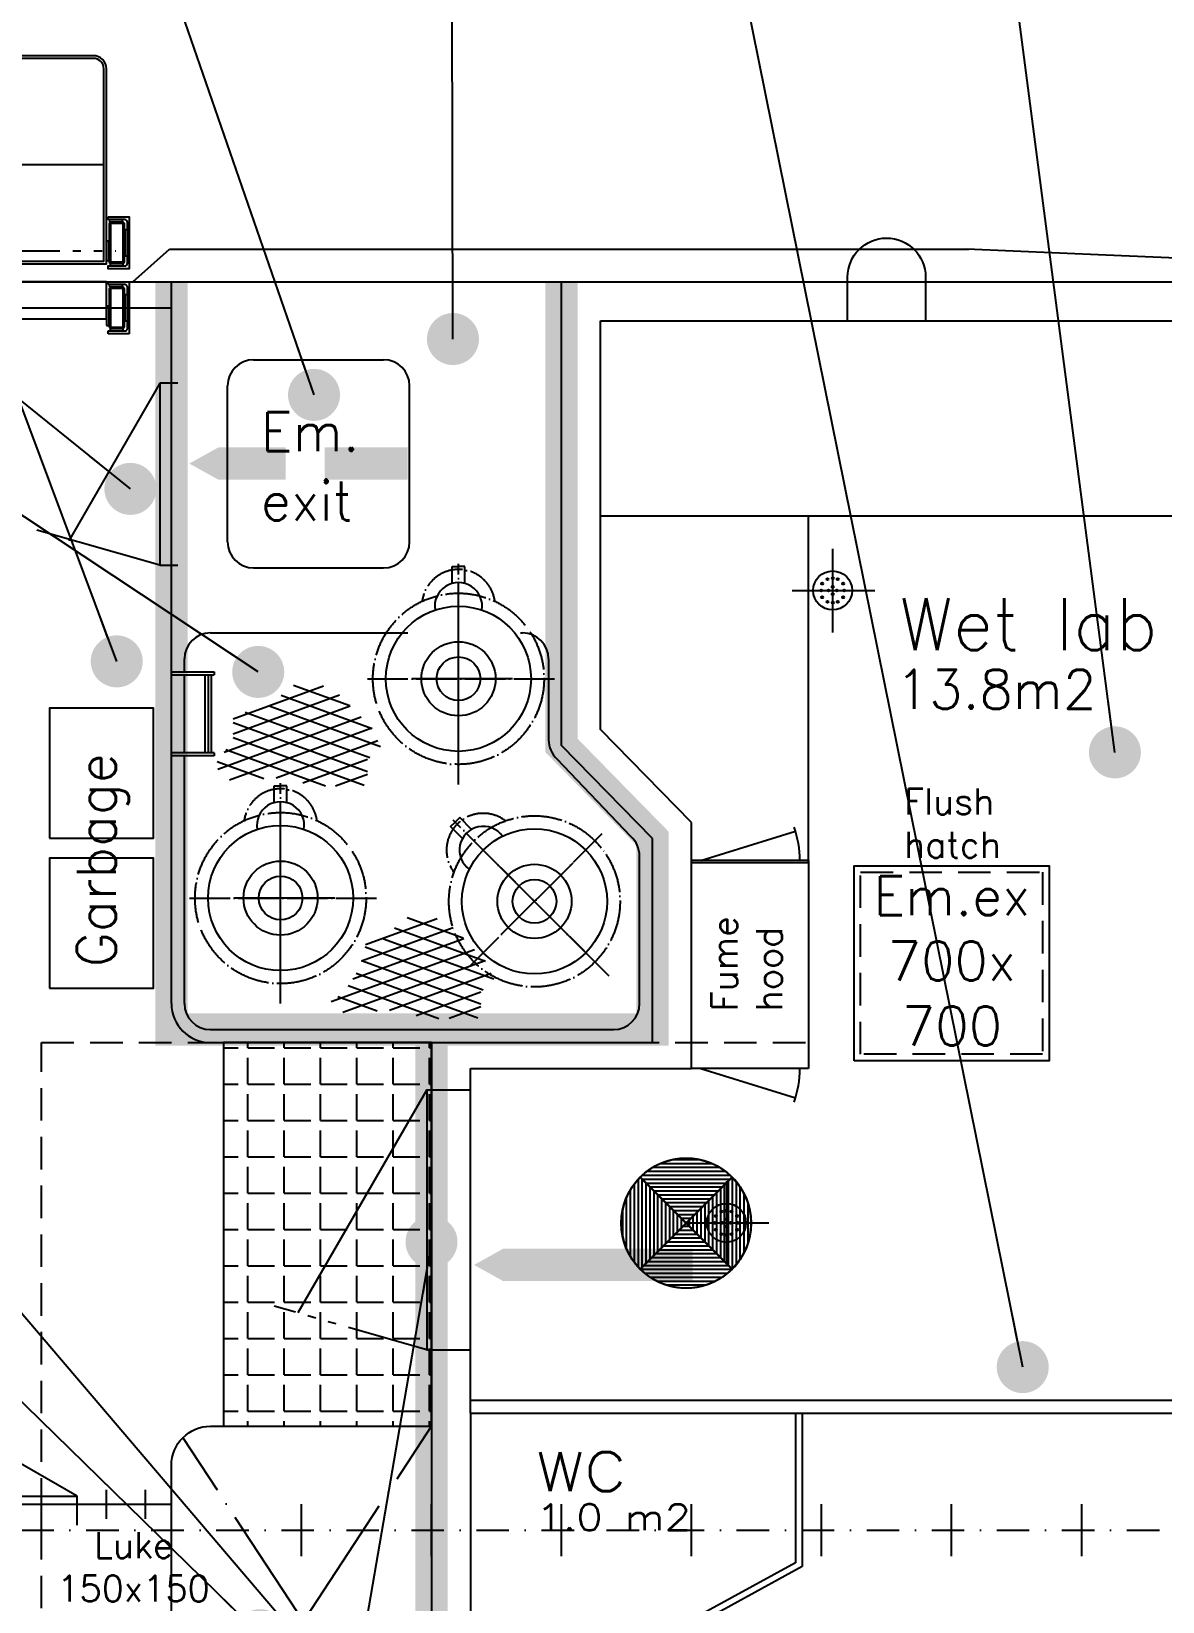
# Model space of a CAD drawing. Header units: millimetres. Extents: x 1084702 to 1166801, y 36632 to 124519.
# Drawn here: x 1106354 to 1110704, y 61854 to 67891 of the extents above; entities that cross this region are included whole.
import ezdxf

# ---------------------------------------------------------------- set-up
doc = ezdxf.new("R2010")
doc.units = ezdxf.units.MM
doc.header["$LTSCALE"] = 250
for name, pattern in [('CENTER', [3, 2.5, -0.25, 0, -0.25]), ('DASHDOT', [1, 0.5, -0.25, 0, -0.25]), ('DASHED', [0.75, 0.5, -0.25]), ('PHANTOM', [2.1, 1.25, -0.2, 0.125, -0.2, 0.125, -0.2])]:
    doc.linetypes.add(name, pattern=pattern)
doc.layers.get('0').update_dxf_attribs({"color": 255})
for name, color, linetype in [('%posline', 240, 'Continuous'), ('%symbol', 1, 'Continuous'), ('S0TX2', 2, 'Continuous'), ('SAFECO1', 10, 'Continuous'), ('SAFECO2', 50, 'Continuous'), ('SAFECO3', 80, 'Continuous'), ('SAFECO7', 255, 'Continuous')]:
    doc.layers.add(name, color=color, linetype=linetype)
doc.styles.add('18', font='romans', dxfattribs={"height": 180})
doc.styles.add('ROMANS', font='ROMANS.shx', dxfattribs={"height": 100})
doc.dimstyles.new('dott', dxfattribs={"dimscale": 100, "dimtxt": 150, "dimasz": 0.01, "dimexe": 0.5, "dimexo": 1, "dimgap": 1, "dimtad": 1, "dimdsep": 46, "dimtxsty": 'ROMANS', "dimcen": 1.5, "dimclrd": 1, "dimclre": 1, "dimclrt": 2, "dimazin": 2, "dimtfac": 1, "dimtmove": 2, "dimatfit": 3, "dimldrblk": 'DOT', "dimfxl": 1, "dimtvp": 100, "dimtolj": 1, "dimarcsym": 0})
pattern_1 = [(90, (-22923.392, -82019.804), (-18.095804, 1e-15), [])]

# ---------------------------------------------------------------- blocks, each defined once
blk = doc.blocks.new('A$C64097268')
at = {"color": 210}
for p, q in [((14000, -100), (14000, 100)), ((14500, -100), (14500, 100)), ((15000, -100), (15000, 100)), ((15500, -100), (15500, 100)), ((16000, -100), (16000, 100)), ((16500, -100), (16500, 100)), ((17000, -100), (17000, 100)), ((17500, -100), (17500, 100)), ((18000, -100), (18000, 100))]:
    blk.add_line(p, q, dxfattribs=at)
at = {"linetype": 'DASHDOT'}
blk.add_line((-2084.2, 0), (35128.7, 0), dxfattribs=at)
blk = doc.blocks.new('S.4.22B_SYMB')
at = {"layer": 'SAFECO2'}
h = blk.add_hatch(dxfattribs=at)
h.set_pattern_fill('_USER', color=256, scale=18.095804, style=0, pattern_type=0)
h.set_pattern_definition([(0, (-22923.392, -82019.804), (0, 18.095804), [])])
h.paths.add_polyline_path([(212, 212, 0.414214), (-212, 212), (0, 0)])
h.paths.add_polyline_path([(212, -212), (0, 0), (-212, -212, 0.414214)])
at = {"layer": 'SAFECO7'}
h = blk.add_hatch(dxfattribs=at)
h.set_pattern_fill('_USER', color=256, scale=18.095804, angle=90, style=0, pattern_type=0)
h.set_pattern_definition(pattern_1)
edge = h.paths.add_edge_path()
edge.add_line((0, 0), (-212, 212))
edge.add_arc((0, 0), 299.9, 135, 225)
edge.add_line((-212, -212), (0, 0))
h = blk.add_hatch(dxfattribs=at)
h.set_pattern_fill('_USER', color=256, scale=18.095804, angle=90, style=0, pattern_type=0)
h.set_pattern_definition(pattern_1)
edge = h.paths.add_edge_path()
edge.add_line((0, 0), (212, -212))
edge.add_arc((0, 0), 299.9, 315, 405)
edge.add_line((212, 212), (0, 0))
for p, q in [((0, 0), (-212, 212)), ((-299.9, 0), (-299.9, 0)), ((0, 0), (-212, -212))]:
    blk.add_line(p, q, dxfattribs=at)
at = {"layer": 'SAFECO7', "const_width": 9.05}
blk.add_lwpolyline([(-299.9, 0, 2.414243), (0, 299.9, 0.414213)], format="xyb", close=True, dxfattribs=at)
for points in [[(212, 212), (0, 0), (-212, -212)], [(212, -212), (0, 0), (-212, 212)]]:
    blk.add_lwpolyline(points, dxfattribs=at)
at = {"layer": 'SAFECO7'}
blk.add_circle((0, 0), 299.9, dxfattribs=at)
for start, end in [(135, 225), (315, 45)]:
    blk.add_arc((0, 0), 299.9, start, end, dxfattribs=at)
blk = doc.blocks.new('A.3.1_SYMB')
at = {"layer": 'SAFECO3'}
blk.add_lwpolyline([(0, 0, 0, 360, 0), (-324, 0, 150, 150, 0), (-1008, 0, 150, 150, 0)], format="xyseb", dxfattribs=at)
blk = doc.blocks.new('A.3.2_SYMB')
at = {"layer": 'SAFECO3'}
blk.add_lwpolyline([(0, 0, 0, 360, 0), (-324, 0, 150, 150, 0), (-444, 0, 150, 150, 0)], format="xyseb", dxfattribs=at)
at = {"layer": 'SAFECO3', "const_width": 150}
blk.add_lwpolyline([(-624, 0), (-1008, 0)], dxfattribs=at)
blk = doc.blocks.new('_Dot')
at = {"color": 0, "linetype": 'ByBlock', "lineweight": -2}
blk.add_line((-0.5, 0), (-1, 0), dxfattribs=at)
at = {"color": 0, "linetype": 'ByBlock', "const_width": 0.5}
blk.add_lwpolyline([(-0.25, 0, 1), (0.25, 0, 1)], format="xyb", close=True, dxfattribs=at)
blk = doc.blocks.new('sluk')
at = {"linetype": 'CENTER'}
for p, q in [((250499.1, 154160.2), (250499.1, 153837.9)), ((250343.3, 154000.1), (250661.8, 154000.1))]:
    blk.add_line(p, q, dxfattribs=at)
for centre, radius in [((250499.1, 154000.1), 75), ((250454.6, 153999.6), 3.83), ((250458.4, 154026.3), 3.83), ((250479.7, 154043.4), 3.83), ((250482.8, 154000), 3.83), ((250499.2, 154014.5), 3.83), ((250499.5, 154046.9), 3.83), ((250515.5, 154000), 3.83), ((250518.5, 154043.4), 3.83), ((250539.9, 154026.3), 3.83), ((250543.7, 153999.6), 3.83), ((250458.4, 153973.8), 3.83), ((250479.7, 153956.7), 3.83), ((250499.2, 153985.6), 3.83), ((250499.5, 153953.3), 3.83), ((250518.5, 153956.7), 3.83), ((250539.9, 153973.8), 3.83)]:
    blk.add_circle(centre, radius)
blk = doc.blocks.new('LYDDEMPER-ENDE')
for p, q in [((-24.7, 366.8), (-24.7, 431.2)), ((-24.7, 431.2), (0, 431.2)), ((24.7, 431.2), (0, 431.2)), ((24.7, 366.8), (24.7, 431.2))]:
    blk.add_line(p, q)
at = {"linetype": 'CENTER', "ltscale": 0.25}
for p, q in [((0, -349.7), (0, 441.9)), ((-350.4, 0), (370.7, 0))]:
    blk.add_line(p, q, dxfattribs=at)
at = {"linetype": 'CENTER'}
for p, q in [((0, -405.8), (0, 237.1)), ((208.2, 0), (-178.7, 0))]:
    blk.add_line(p, q, dxfattribs=at)
at = {"linetype": 'CENTER', "ltscale": 0.25}
blk.add_circle((0, 0), 329, dxfattribs=at)
for radius in [279, 142.5, 84.1]:
    blk.add_circle((0, 0), radius)
blk.add_arc((0, 279), 141.2, 7.63532, 172.36468, dxfattribs=at)
blk.add_arc((0, 279), 91.2, 350.59508, 189.40492)
blk = doc.blocks.new('cas1dk')
for p, q in [((150, -1350), (909.4, -1350)), ((1341.6, -1350), (1350, -1350)), ((0, -1499.2), (164.2, -1499.2)), ((50, -1499.2), (50, -1450)), ((164.2, -1499.2), (164.2, -1511.2)), ((1450, -1450), (1450, -1760.6)), ((0, -1511.2), (164.2, -1511.2)), ((50, -1811.2), (50, -1511.2)), ((128.1, -1511.2), (128.1, -1811.2)), ((140.8, -1511.2), (140.8, -1811.2)), ((153.1, -1511.2), (153.1, -1811.2)), ((237.4, -1680.7), (585.1, -1553.9)), ((469.6, -1550.3), (685.7, -1629.1)), ((237.4, -1737.9), (646.8, -1588.6)), ((421.6, -1590), (771.8, -1717.7)), ((178.4, -1873.9), (729.4, -1673)), ((202.2, -1808), (687.5, -1631)), ((283.8, -1654.2), (762.5, -1828.8)), ((379.6, -1632), (803.6, -1786.6)), ((223.3, -1914.8), (770.6, -1715.2)), ((237.4, -1694.6), (753.9, -1882.9)), ((209, -1798.7), (592.1, -1938.4)), ((237.4, -1751.8), (741.6, -1935.7)), ((402.3, -1906.7), (793.2, -1764.2)), ((164.2, -1811.2), (0, -1811.2)), ((164.2, -1823.2), (0, -1823.2)), ((50, -2775), (50, -1823.2)), ((175.9, -1843.9), (355, -1909.2)), ((504.8, -1926.6), (753.9, -1835.7)), ((1766.6, -2133), (1483.4, -1835.1)), ((631.4, -1937.7), (753.9, -1893)), ((1800, -2775), (1800, -2207.5)), ((745.6, -2548.2), (1021.4, -2447.6)), ((905.9, -2444.1), (1121.9, -2522.9)), ((697.4, -2680.2), (1123.8, -2524.8)), ((730.8, -2610.8), (1083.1, -2482.4)), ((815.9, -2525.7), (1239.8, -2680.3)), ((857.8, -2483.8), (1208, -2611.5)), ((614.7, -2767.6), (1165.6, -2566.7)), ((744.3, -2556.9), (1198.7, -2722.6)), ((659.5, -2808.5), (1206.9, -2608.9)), ((731.3, -2609.3), (1190.2, -2776.7)), ((680, -2705.1), (1028.3, -2832.1)), ((709.9, -2658.8), (1177.8, -2829.4)), ((838.5, -2800.5), (1229.5, -2657.9)), ((941.1, -2820.3), (1190.2, -2729.5)), ((1067.6, -2831.4), (1190.2, -2786.7)), ((150, -2875), (1700, -2875))]:
    blk.add_line(p, q)
at = {"linetype": 'Continuous'}
for p, q in [((164.2, -1811.2), (164.2, -1823.2)), ((640.4, -2747.9), (791.2, -2802.9))]:
    blk.add_line(p, q, dxfattribs=at)
for centre, start, end in [((150, -1450), 90, 180), ((1350, -1450), 0, 90), ((1550, -1760.6), 180, 228.21286), ((1700, -2207.5), 0, 48.21286), ((150, -2775), 180, 270), ((1700, -2775), 270, 0)]:
    blk.add_arc(centre, 100, start, end)
for p in [(1103.7, -1526.4), (419.6, -2369.5)]:
    blk.add_blockref('LYDDEMPER-ENDE', p, dxfattribs=at)
at = {"linetype": 'Continuous', "rotation": 44.99999999988945}
blk.add_blockref('LYDDEMPER-ENDE', (1396, -2382.2), dxfattribs=at)
blk = doc.blocks.new('A$C56A93BC5')
blk.add_lwpolyline([(0, -100), (0, 650), (750, 650), (750, -100)], close=True)
at = {"linetype": 'DASHED'}
blk.add_lwpolyline([(25, -75), (25, 625), (725, 625), (725, -75)], close=True, dxfattribs=at)
blk = doc.blocks.new('A$C34691816')
for p, q in [((-168.3, 1000), (-663.8, 141.7)), ((-168.3, 1000), (-168.3, 0)), ((-168.3, 1000), (0, 1000)), ((-168.3, 0), (0, 0))]:
    blk.add_line(p, q)
at = {"linetype": 'PHANTOM'}
blk.add_line((-168.3, 0), (-755.6, 167.9), dxfattribs=at)
blk = doc.blocks.new('DYKK')
blk.add_line((740, 380), (-740, 380))
at = {"linetype": 'PHANTOM'}
blk.add_line((-791.9, 50), (785.8, 50), dxfattribs=at)
for points in [[(-750, 750), (-750, 0), (750, 0), (750, 750, 0.414214), (700, 800), (-700, 800, 0.414214)], [(-740, 750), (-740, 10), (740, 10), (740, 750, 0.414214), (700, 790), (-700, 790, 0.414214)], [(-757, 181), (-837, 181), (-837, -19), (-757, -19), (-757, -8), (-821, -8, -0.414214), (-831, 2), (-831, 160, -0.414214), (-821, 170), (-757, 170)], [(-760, 151), (-760, 11, -0.414214), (-770, 1), (-810, 1, -0.414214), (-820, 11), (-820, 151, -0.414214), (-810, 161), (-770, 161, -0.414214)], [(-766, 151), (-766, 11, -0.414214), (-770, 7), (-810, 7, -0.414214), (-814, 11), (-814, 151, -0.414214), (-810, 155), (-770, 155, -0.414214)], [(757, 181), (837, 181), (837, -19), (757, -19), (757, -8), (821, -8, 0.414214), (831, 2), (831, 160, 0.414214), (821, 170), (757, 170)], [(760, 151), (760, 11, 0.414214), (770, 1), (810, 1, 0.414214), (820, 11), (820, 151, 0.414214), (810, 161), (770, 161, 0.414214)], [(766, 151), (766, 11, 0.414214), (770, 7), (810, 7, 0.414214), (814, 11), (814, 151, 0.414214), (810, 155), (770, 155, 0.414214)]]:
    blk.add_lwpolyline(points, format="xyb", close=True)
for points in [[(-821, 131), (-821, 31), (-831, 31), (-831, 131)], [(-762, 170), (-762, 162), (-812, 162), (-812, 170)], [(762, 170), (762, 162), (812, 162), (812, 170)], [(821, 131), (821, 31), (831, 31), (831, 131)], [(-750, 87.5), (-750, 12.5), (-760, 12.5), (-760, 87.5)], [(750, 87.5), (750, 12.5), (760, 12.5), (760, 87.5)], [(-764, 0), (-764, -8), (-814, -8), (-814, 0)], [(764, 0), (764, -8), (814, -8), (814, 0)]]:
    blk.add_lwpolyline(points, close=True)
blk = doc.blocks.new('A$C6C4F30C8')
at = {"linetype": 'CENTER', "ltscale": 100}
for p, q in [((80, 200), (0, 200)), ((0, 200), (0, 0)), ((16, 189), (80, 189)), ((25, 181), (25, 189)), ((25, 189), (75, 189)), ((75, 189), (75, 181)), ((80, 189), (80, 200)), ((1587, 200), (87, 200)), ((87, 200), (87, 57.9)), ((1587, 57.9), (1587, 200)), ((1594, 200), (1674, 200)), ((1594, 189), (1594, 200)), ((1658, 189), (1594, 189)), ((1599, 189), (1599, 181)), ((1649, 189), (1599, 189)), ((1649, 181), (1649, 189)), ((1674, 200), (1674, 0)), ((6, 21), (6, 179)), ((6, 50), (6, 150)), ((6, 150), (16, 150)), ((16, 150), (16, 50)), ((17, 30), (17, 170)), ((23, 30), (23, 170)), ((75, 181), (25, 181)), ((27, 180), (67, 180)), ((27, 174), (67, 174)), ((71, 170), (71, 30)), ((77, 170), (77, 30)), ((1597, 170), (1597, 30)), ((1599, 181), (1649, 181)), ((1603, 170), (1603, 30)), ((1647, 180), (1607, 180)), ((1647, 174), (1607, 174)), ((1651, 30), (1651, 170)), ((1657, 30), (1657, 170)), ((1658, 150), (1658, 50)), ((1668, 150), (1658, 150)), ((1668, 21), (1668, 179)), ((1668, 50), (1668, 150)), ((77, 31.5), (77, 106.5)), ((77, 106.5), (87, 106.5)), ((87, 106.5), (87, 31.5)), ((1587, 106.5), (1587, 31.5)), ((1597, 106.5), (1587, 106.5)), ((1597, 31.5), (1597, 106.5)), ((0, 0), (80, 0)), ((16, 50), (6, 50)), ((80, 11), (16, 11)), ((23, 11), (23, 19)), ((23, 19), (73, 19)), ((73, 11), (23, 11)), ((67, 26), (27, 26)), ((67, 20), (27, 20)), ((73, 19), (73, 11)), ((87, 31.5), (77, 31.5)), ((80, 0), (80, 11)), ((87, 57.9), (1587, 57.9)), ((1587, 31.5), (1597, 31.5)), ((1594, 0), (1594, 11)), ((1594, 11), (1658, 11)), ((1674, 0), (1594, 0)), ((1601, 19), (1601, 11)), ((1651, 19), (1601, 19)), ((1601, 11), (1651, 11)), ((1607, 26), (1647, 26)), ((1607, 20), (1647, 20)), ((1651, 11), (1651, 19)), ((1658, 50), (1668, 50))]:
    blk.add_line(p, q, dxfattribs=at)
for centre, radius, start, end in [((16, 179), 10, 90, 180), ((1658, 179), 10, 0, 90), ((27, 170), 10, 90, 180), ((27, 170), 4, 90, 180), ((67, 170), 10, 0, 90), ((67, 170), 4, 0, 90), ((1607, 170), 10, 90, 180), ((1607, 170), 4, 90, 180), ((1647, 170), 10, 0, 90), ((1647, 170), 4, 0, 90), ((16, 21), 10, 180, 270), ((27, 30), 10, 180, 270), ((27, 30), 4, 180, 270), ((67, 30), 10, 270, 0), ((67, 30), 4, 270, 0), ((1607, 30), 10, 180, 270), ((1607, 30), 4, 180, 270), ((1647, 30), 10, 270, 0), ((1647, 30), 4, 270, 0), ((1658, 21), 10, 270, 0)]:
    blk.add_arc(centre, radius, start, end, dxfattribs=at)
blk.add_blockref('DYKK', (837, 269))
blk = doc.blocks.new('1-deck_B4_1')
h = blk.add_hatch()
h.set_pattern_fill('ANGLE', color=256, scale=20)
h.set_pattern_definition([(0, (141301.06, -0.09), (0, 139.7), [101.6, -38.1]), (90, (141301.06, -0.09), (-139.7, 9e-15), [101.6, -38.1])])
h.paths.add_polyline_path([(89329.5, 28119.3), (90129.6, 28119.3), (90129.6, 29594.3), (89329.5, 29594.3)])
for p, q in [((88981.6, 32519.4), (89121.7, 32644.4)), ((89121.7, 32644.4), (92196.2, 32644.4)), ((84079.6, 32519.4), (88979.6, 32519.4)), ((88849, 32519.4), (96111.5, 32519.4)), ((89129.6, 29744.4), (89129.6, 32519.4)), ((90629.6, 30736.5), (90629.6, 32519.4)), ((82277.6, 32419.4), (89129.6, 32419.4)), ((90779.6, 32369.4), (99307.1, 32369.4)), ((90779.6, 30797.7), (90779.6, 32369.4)), ((89445.6, 32219.4), (89945.6, 32219.4)), ((89084.8, 32129.5), (88734.8, 31523.3)), ((89154.5, 32129.5), (89084.8, 32129.5)), ((89084.8, 32129.5), (89084.8, 31429.5)), ((89345.6, 31519.4), (89345.6, 32119.4)), ((90045.6, 31519.4), (90045.6, 32119.4)), ((90779.6, 31619.4), (93279.6, 31619.4)), ((91579.6, 30286.2), (91579.6, 31619.4)), ((89084.8, 31429.5), (88611.4, 31564.8)), ((89084.8, 31429.5), (89154.5, 31429.5)), ((89445.6, 31419.4), (89945.6, 31419.4)), ((91129.6, 30440.2), (90779.6, 30797.7)), ((90979.6, 30379), (90629.6, 30736.5)), ((91129.6, 29494.4), (91129.6, 30440.2)), ((90979.6, 29594.4), (90979.6, 30379)), ((91165, 30294.3), (91528.9, 30407.1)), ((91579.6, 30294.3), (91129.6, 30294.3)), ((91129.6, 30286.2), (91579.6, 30286.2)), ((91579.6, 30294.3), (91579.6, 29494.4)), ((89279.6, 29594.4), (90979.6, 29594.4)), ((90129.6, 29594.3), (90129.6, 22794.4)), ((90279.6, 29494.4), (91129.6, 29494.4)), ((90279.6, 28169.4), (90279.6, 29494.4)), ((91579.6, 29494.4), (91129.6, 29494.4)), ((91165, 29494.4), (91528.9, 29381.6)), ((88766.5, 27850), (88160.3, 28200)), ((90279.6, 28219.4), (97992.8, 28219.4)), ((90279.6, 28219.4), (93129.6, 28219.4)), ((92765.1, 28219.4), (98079.6, 28219.4)), ((90279.6, 28169.4), (99679.6, 28169.4)), ((90279.6, 28169.4), (90279.6, 25344.4)), ((90279.6, 28169.4), (93179.6, 28169.4)), ((91529.6, 28169.4), (91529.6, 27594.4)), ((91554.6, 28169.4), (91554.6, 27579.6)), ((88066.5, 27850), (88766.5, 27850)), ((88766.5, 27738.6), (88766.5, 27850)), ((88879.6, 27763.7), (88879.6, 27875.2)), ((89029.6, 27763.7), (89029.6, 27875.2)), ((86929.6, 27819.4), (89129.6, 27819.4)), ((91529.6, 27594.4), (91119.7, 27369.4)), ((91554.6, 27579.6), (91126.1, 27344.4))]:
    blk.add_line(p, q)
at = {"linetype": 'CENTER'}
for p, q in [((89173.5, 26663.3), (90129.6, 28119.4)), ((90129.6, 26619.4), (89173.5, 28075.4))]:
    blk.add_line(p, q, dxfattribs=at)
for points in [[(91729.6, 32369.4), (91729.6, 32537.3, -1), (92029.6, 32537.3), (92029.6, 32369.4)], [(90129.6, 26619.4), (89279.6, 26619.4, -0.414214), (89129.6, 26769.4), (89129.6, 27969.3, -0.414214), (89279.6, 28119.3), (90129.6, 28119.3)]]:
    blk.add_lwpolyline(points, format="xyb")
blk.add_lwpolyline([(94779.1, 32519.4), (94683.6, 32526.1), (94447.7, 32540.9), (94190.3, 32555.2), (93900.3, 32569.8), (93566.5, 32585.3), (93177.8, 32602.5), (92722.9, 32621.9), (92188, 32644.4)])
for points in [[(88661, 30380.2), (89061, 30380.2), (89061, 30880.2), (88661, 30880.2)], [(88661, 29803.6), (89061, 29803.6), (89061, 30303.6), (88661, 30303.6)], [(89329.5, 28119.3), (90129.6, 28119.3), (90129.6, 29594.3), (89329.5, 29594.3)]]:
    blk.add_lwpolyline(points, close=True)
at = {"linetype": 'DASHED'}
blk.add_lwpolyline([(91629.6, 22919.4), (88629.6, 22919.4), (88629.6, 29594.4), (91629.6, 29594.4)], dxfattribs=at)
for centre, radius, start, end in [((89445.6, 32119.4), 100, 90, 180), ((89945.6, 32119.4), 100, 0, 90), ((89445.6, 31519.4), 100, 180, 270), ((89945.6, 31519.4), 100, 270, 0), ((91165, 30294.3), 381, 0, 19.71735), ((89279.6, 29744.4), 150, 180, 270), ((91165, 29494.4), 381, 340.28265, 0)]:
    blk.add_arc(centre, radius, start, end)
for name, p in [('A$C6C4F30C8', (87292.6, 32319.4)), ('cas1dk', (89129.6, 32519.4)), ('A$C34691816', (90279.6, 28413))]:
    blk.add_blockref(name, p)
at = {"linetype": 'CENTER'}
for p in [(-158827, -122667.5), (-159235.6, -125098.8)]:
    blk.add_blockref('sluk', p, dxfattribs=at)
at = {"linetype": 'DASHED'}
blk.add_blockref('A$C56A93BC5', (91754.6, 29624.4), dxfattribs=at)
at = {"style": '18'}
for s, height, p in [('Em.', 150, (89473.6, 31868.3)), ('exit', 150, (89473.6, 31602.1)), ('Wet lab', 200, (91928.8, 31103.4)), ('13.8m2', 150, (91914.8, 30878))]:
    blk.add_text(s, height=height, dxfattribs=at).set_placement(p)
for s, height, p in [('Garbage', 150, (88916.1, 29884.2)), ('Fume ', 100, (91306.1, 29714.6)), ('hood', 100, (91477.4, 29714.6))]:
    blk.add_text(s, height=height, rotation=90, dxfattribs=at).set_placement(p)
at = {"insert": (91946.2, 30571.6), "char_height": 100, "attachment_point": 1, "style": '18'}
blk.add_mtext('Flush\\Phatch', dxfattribs=at)
at = {"insert": (92130.9, 30233.6), "char_height": 150, "width": 694.405, "attachment_point": 2, "style": '18'}
blk.add_mtext('Em.ex\\P700x\\P700', dxfattribs=at)
at = {"insert": (88572.9, 27712.3), "char_height": 100, "attachment_point": 1, "style": 'ROMANS'}
blk.add_mtext_dynamic_manual_height_columns('\\pxqc;Luke^J150x150', width=821.252, gutter_width=1000, heights=[0], dxfattribs=at)
at = {"layer": 'S0TX2', "style": 'ROMANS', "width": 1.2}
for s, height, p in [('WC', 150, (90531.7, 27870.2)), ('1.0 m2', 100, (90531.7, 27719.4))]:
    blk.add_text(s, height=height, dxfattribs=at).set_placement(p)

msp = doc.modelspace()

# ---------------------------------------------------------------- linework, layer by layer
at = {"layer": 'SAFECO1', "const_width": 125}
for points in [[(1106892.6, 66928), (1106892.6, 64053), (1108742.6, 64053), (1108742.6, 64787.6), (1108392.6, 65145.1), (1108392.6, 66928)], [(1107892.6, 57203), (1107892.6, 64002.9)]]:
    msp.add_lwpolyline(points, dxfattribs=at)

# ---------------------------------------------------------------- block references
at = {"layer": '%symbol', "xscale": 0.8333333333329453, "yscale": 0.8333333333329453, "zscale": 0.8333333333329453, "rotation": 180}
msp.add_blockref('A.3.2_SYMB', (1106961.2, 66229.1), dxfattribs=at)
at = {"layer": '%symbol', "yscale": 0.8333333333329453, "zscale": 0.8333333333329453}
for name, p, xscale in [('S.4.22B_SYMB', (1108871.8, 63308.7), 0.8333333333329453), ('A.3.1_SYMB', (1108056.3, 63148.2), -0.8333333333329453)]:
    msp.add_blockref(name, p, dxfattribs=dict(at, xscale=xscale))
for name, p in [('1-deck_B4_1', (1017763, 34408.6)), ('A$C64097268', (1092392.6, 62128))]:
    msp.add_blockref(name, p)

# ---------------------------------------------------------------- leaders
at = {"layer": '%posline', "linetype": 'ByBlock'}
for points in [[(1106734.7, 66131.7), (1103919.8, 68400.3)], [(1107234.5, 61724.6), (1100612.5, 68189.2)], [(1110036.4, 58598.3), (1101859.3, 68189.2)], [(1107226.3, 65428), (1103059.3, 68189.2)], [(1106682.2, 65468.5), (1105664.9, 68189.2)], [(1107440.8, 66493), (1106854.7, 68189.2)], [(1107975.1, 66707.8), (1107971.3, 68189.2)], [(1110166, 62755.2), (1109068.9, 68189.2)], [(1110520.3, 65118.7), (1110119.3, 68189.2)], [(1107892.6, 63236.5), (1106692.4, 56271.3)]]:
    msp.add_leader(points, dimstyle='dott', override={"dimasz": 2, "dimgap": 1, "dimtad": 0, "dimclrd": 256}, dxfattribs=at)

doc.saveas('drawing.dxf')
